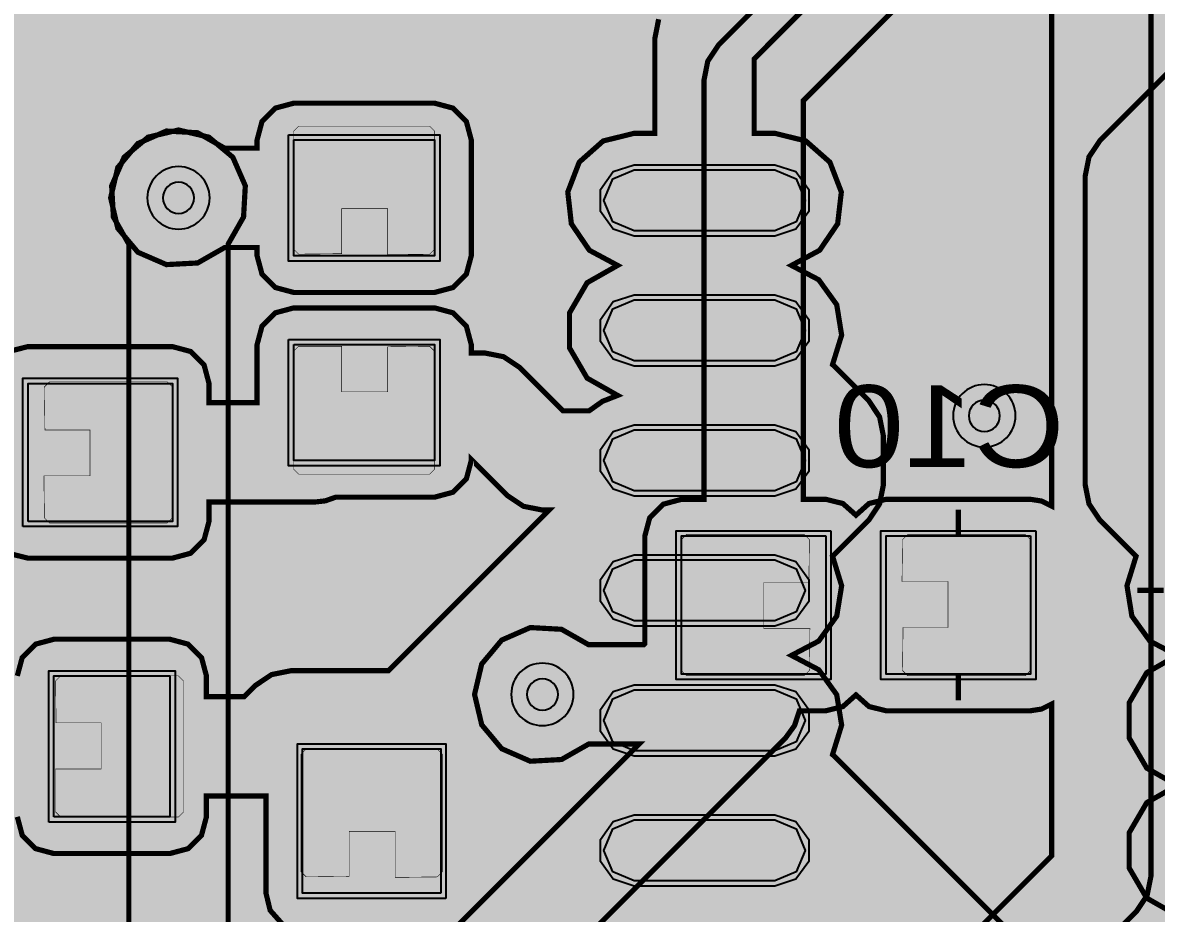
# Model space of a CAD drawing. Header units: millimetres. Extents: x 0 to 55.4, y 1.7 to 35.6.
# Drawn here: x 14.86 to 25.94, y 19.58 to 28.28 of the extents above; entities that cross this region are included whole.
import ezdxf
from ezdxf.enums import TextEntityAlignment as Align

# ---------------------------------------------------------------- set-up
doc = ezdxf.new("R2010")
doc.units = ezdxf.units.MM
doc.header["$MEASUREMENT"] = 0
for name, color, linetype, true_color in [('Bottom-Layer', 7, 'Continuous', 0x0000ff), ('Bottom-Paste-Mask-Layer', 7, 'Continuous', 0x800000), ('Bottom-Silkscreen-Layer', 7, 'Continuous', 0x66cc33), ('Bottom-Solder-Mask-Layer', 7, 'Continuous', 0xaa00ff), ('Document-Layer', 7, 'Continuous', 0xffffff), ('Hole-Layer', 7, 'Continuous', 0x222222), ('Multi-Layer', 7, 'Continuous', 0xc0c0c0), ('Top-Layer', 7, 'Continuous', 0xff0000), ('Top-Paste-Mask-Layer', 7, 'Continuous', 0x808080), ('Top-Silkscreen-Layer', 7, 'Continuous', 0xffcc00), ('Top-Solder-Mask-Layer', 7, 'Continuous', 0x800080)]:
    doc.layers.add(name, color=color, linetype=linetype, true_color=true_color)
doc.styles.get("Standard").update_dxf_attribs({"font": 'arial.ttf'})

msp = doc.modelspace()

# ---------------------------------------------------------------- hatches: boundary and pattern name
at = {"layer": 'Bottom-Layer'}
for points in [[(54.887, 35.075), (54.887, 2.136), (0.485, 2.136), (0.485, 35.075)], [(9.375, 9.723), (8.935, 9.793), (8.501, 9.693), (8.137, 9.436), (7.897, 9.061), (7.816, 8.623), (7.907, 8.187), (8.155, 7.817), (8.525, 7.569), (8.961, 7.478), (9.399, 7.559), (9.774, 7.799), (10.031, 8.163), (10.131, 8.597), (10.061, 9.037), (19.215, 18.191), (19.409, 17.952), (19.69, 17.827), (19.997, 17.842), (20.264, 17.994), (23.94, 17.994), (24.126, 18.031), (24.283, 18.136), (25.743, 19.596), (25.848, 19.753), (25.885, 19.939), (25.885, 29.348), (26.084, 29.41), (26.253, 29.53), (26.377, 29.697), (26.443, 29.894), (29.893, 26.444), (30.003, 26.362), (30.132, 26.313), (30.044, 25.978), (30.082, 25.634), (30.239, 25.326), (30.496, 25.093), (30.818, 24.967), (31.164, 24.964), (31.489, 25.084), (31.75, 25.312), (31.872, 25.185), (32.015, 25.082), (32.015, 15.556), (26.139, 9.68), (25.844, 9.599), (25.617, 9.395), (25.506, 9.112), (25.533, 8.808), (25.693, 8.548), (25.953, 8.388), (26.257, 8.361), (26.54, 8.472), (26.744, 8.699), (26.825, 8.994), (32.843, 15.012), (32.948, 15.169), (32.985, 15.355), (32.985, 25.082), (33.232, 25.29), (33.396, 25.569), (33.543, 25.422), (33.701, 25.317), (33.886, 25.28), (39.226, 25.28), (39.226, 25.06), (39.267, 24.893), (39.381, 24.765), (39.267, 24.637), (39.226, 24.47), (39.226, 23.06), (39.274, 22.881), (39.405, 22.75), (39.584, 22.702), (40.934, 22.702), (41.113, 22.75), (41.244, 22.881), (41.292, 23.06), (41.292, 24.47), (41.251, 24.637), (41.137, 24.765), (41.251, 24.893), (41.292, 25.06), (41.292, 26.47), (41.256, 26.628), (41.154, 26.753), (41.165, 27.044), (41.051, 27.313), (40.832, 27.506), (40.552, 27.586), (40.264, 27.539), (40.024, 27.372), (39.879, 27.119), (39.857, 26.828), (39.584, 26.828), (39.405, 26.78), (39.274, 26.649), (39.226, 26.47), (39.226, 26.25), (34.087, 26.25), (33.207, 27.13), (33.05, 27.235), (32.864, 27.272), (30.437, 27.272), (26.632, 31.077), (26.475, 31.182), (26.289, 31.219), (25.019, 31.219), (24.833, 31.182), (24.676, 31.077), (21.66, 28.061), (21.555, 27.904), (21.518, 27.718), (21.518, 23.623), (21.298, 23.623), (21.119, 23.575), (20.988, 23.444), (20.94, 23.265), (20.94, 22.213), (20.929, 22.202), (20.391, 22.202), (20.126, 22.353), (19.821, 22.37), (19.542, 22.248), (19.346, 22.014), (19.276, 21.717), (19.346, 21.42), (19.542, 21.186), (19.821, 21.064), (20.126, 21.081), (20.391, 21.232), (20.884, 21.232)], [(25.149, 30.178), (25.133, 30.103), (25.126, 30.027), (25.057, 29.958), (24.952, 29.801), (24.915, 29.615), (24.915, 23.557), (24.817, 23.606), (24.708, 23.623), (23.298, 23.623), (23.131, 23.582), (23.003, 23.468), (22.875, 23.582), (22.708, 23.623), (22.488, 23.623), (22.488, 27.517)], [(15.748, 17.872), (16.083, 17.753), (16.432, 17.825), (16.693, 18.066), (16.792, 18.408), (16.849, 18.533), (16.868, 18.669), (16.868, 26.116), (17.019, 26.381), (17.036, 26.686), (16.914, 26.965), (16.68, 27.161), (16.383, 27.231), (16.086, 27.161), (15.852, 26.965), (15.73, 26.686), (15.747, 26.381), (15.898, 26.116), (15.898, 19.037), (15.61, 18.828), (15.471, 18.5), (15.522, 18.148)], [(22.708, 23.265), (22.708, 21.915), (21.298, 21.915), (21.298, 23.265)], [(24.708, 23.265), (24.708, 21.915), (23.298, 21.915), (23.298, 23.265)], [(20.264, 18.964), (20.186, 19.026), (20.1, 19.076), (22.314, 21.29), (22.403, 21.413), (22.45, 21.557), (22.708, 21.557), (22.875, 21.598), (23.003, 21.712), (23.131, 21.598), (23.298, 21.557), (24.708, 21.557), (24.817, 21.574), (24.915, 21.623), (24.915, 20.14), (23.739, 18.964)]]:
    msp.add_hatch(color=256, dxfattribs=at).paths.add_polyline_path(points)
at = {"layer": 'Bottom-Paste-Mask-Layer'}
for points in [[(21.298, 23.23), (21.298, 21.95), (21.348, 21.9), (22.498, 21.9), (22.548, 21.95), (22.553, 22.36), (22.103, 22.36), (22.103, 22.81), (22.543, 22.81), (22.548, 23.23), (22.498, 23.28), (21.348, 23.28)], [(21.298, 23.23), (21.298, 21.95), (21.348, 21.9), (22.498, 21.9), (22.548, 21.95), (22.553, 22.36), (22.103, 22.36), (22.103, 22.81), (22.543, 22.81), (22.548, 23.23), (22.498, 23.28), (21.348, 23.28)], [(24.708, 21.95), (24.708, 23.23), (24.658, 23.28), (23.508, 23.28), (23.458, 23.23), (23.453, 22.82), (23.903, 22.82), (23.903, 22.37), (23.463, 22.37), (23.458, 21.95), (23.508, 21.9), (24.658, 21.9)], [(24.708, 21.95), (24.708, 23.23), (24.658, 23.28), (23.508, 23.28), (23.458, 23.23), (23.453, 22.82), (23.903, 22.82), (23.903, 22.37), (23.463, 22.37), (23.458, 21.95), (23.508, 21.9), (24.658, 21.9)]]:
    msp.add_hatch(color=256, dxfattribs=at).paths.add_polyline_path(points)
at = {"layer": 'Bottom-Solder-Mask-Layer'}
for points in [[(22.759, 23.316), (22.759, 21.864), (21.247, 21.864), (21.247, 23.316)], [(24.759, 23.316), (24.759, 21.864), (23.247, 21.864), (23.247, 23.316)]]:
    msp.add_hatch(color=256, dxfattribs=at).paths.add_polyline_path(points)
at = {"layer": 'Top-Layer'}
for points in [[(54.887, 35.075), (54.887, 2.136), (0.485, 2.136), (0.485, 35.075)], [(17.337, 15.902), (17.337, 14.338), (17.374, 14.152), (17.479, 13.995), (17.642, 13.832), (17.8, 13.726), (17.986, 13.69), (19.549, 13.69), (21.571, 11.668), (21.571, 10.742), (21.619, 10.562), (21.75, 10.431), (21.929, 10.383), (22.01, 10.383), (22.01, 9.555), (21.837, 9.503), (21.711, 9.373), (21.666, 9.198), (21.666, 9.121), (20.526, 9.121), (20.267, 9.48), (19.892, 9.716), (19.456, 9.794), (19.022, 9.702), (18.655, 9.455), (18.408, 9.088), (18.316, 8.654), (18.394, 8.218), (18.63, 7.843), (18.989, 7.584), (18.989, 6.005), (18.63, 5.746), (18.394, 5.371), (18.316, 4.935), (18.408, 4.501), (18.655, 4.134), (19.022, 3.887), (19.456, 3.795), (19.892, 3.873), (20.267, 4.109), (20.526, 4.468), (21.178, 4.468), (21.178, 4.278), (21.226, 4.099), (21.357, 3.968), (21.536, 3.92), (22.946, 3.92), (23.113, 3.961), (23.241, 4.075), (23.369, 3.961), (23.536, 3.92), (24.946, 3.92), (25.125, 3.968), (25.256, 4.099), (25.304, 4.278), (25.304, 5.628), (25.256, 5.807), (25.125, 5.938), (24.946, 5.986), (23.536, 5.986), (23.369, 5.945), (23.241, 5.831), (23.113, 5.945), (22.946, 5.986), (21.536, 5.986), (21.357, 5.938), (21.226, 5.807), (21.178, 5.628), (21.178, 5.438), (20.526, 5.438), (20.293, 5.772), (19.959, 6.005), (19.959, 7.584), (20.293, 7.817), (20.526, 8.151), (21.666, 8.151), (21.666, 7.821), (21.714, 7.641), (21.845, 7.51), (22.024, 7.462), (23.156, 7.462), (23.335, 7.51), (23.466, 7.641), (23.514, 7.821), (23.514, 9.198), (23.466, 9.377), (23.335, 9.508), (23.156, 9.556), (22.98, 9.556), (22.98, 10.383), (23.061, 10.383), (23.24, 10.431), (23.371, 10.562), (23.419, 10.742), (23.419, 12.119), (23.371, 12.298), (23.24, 12.429), (23.061, 12.477), (22.134, 12.477), (20.516, 14.096), (21.234, 14.096), (21.413, 14.143), (21.544, 14.275), (21.592, 14.454), (21.592, 14.657), (22.175, 14.657), (22.175, 14.396), (22.223, 14.217), (22.354, 14.086), (22.533, 14.038), (23.666, 14.038), (23.743, 14.047), (23.817, 14.071), (23.858, 14), (23.911, 13.938), (24.01, 13.839), (24.01, 12.477), (23.929, 12.477), (23.75, 12.429), (23.619, 12.298), (23.571, 12.119), (23.571, 10.742), (23.619, 10.562), (23.75, 10.431), (23.929, 10.383), (25.061, 10.383), (25.24, 10.431), (25.371, 10.562), (25.419, 10.742), (25.419, 12.119), (25.371, 12.298), (25.24, 12.429), (25.061, 12.477), (24.98, 12.477), (24.98, 14.038), (25.666, 14.038), (25.845, 14.086), (25.976, 14.217), (26.024, 14.396), (26.024, 14.6), (26.545, 14.6), (26.545, 14.396), (26.593, 14.217), (26.724, 14.086), (26.903, 14.038), (27.793, 14.038), (27.841, 13.904), (27.925, 13.79), (28.447, 13.268), (28.581, 13.173), (28.739, 13.129), (29.228, 12.64), (29.385, 12.535), (29.571, 12.498), (30.909, 12.498), (30.909, 12.278), (30.956, 12.099), (31.088, 11.968), (31.267, 11.92), (32.617, 11.92), (32.861, 12.016), (32.974, 12.254), (34.597, 10.631), (34.597, 10.132), (34.645, 9.953), (34.776, 9.821), (34.955, 9.773), (36.088, 9.773), (36.156, 9.78), (36.222, 9.8), (36.252, 9.758), (36.286, 9.72), (36.901, 9.105), (37.059, 8.999), (37.244, 8.962), (40.406, 8.962), (41.093, 8.275), (41.093, 7.524), (41.13, 7.366), (41.232, 7.241), (41.232, 6.13), (41.125, 6.003), (41.086, 5.841), (41.086, 4.841), (41.134, 4.662), (41.265, 4.531), (41.444, 4.483), (42.244, 4.483), (42.423, 4.531), (42.554, 4.662), (42.602, 4.841), (42.602, 5.841), (42.554, 6.02), (42.423, 6.151), (42.244, 6.199), (42.202, 6.199), (42.202, 7.241), (42.305, 7.366), (42.341, 7.524), (42.341, 8.561), (42.293, 8.74), (42.162, 8.872), (41.983, 8.92), (41.821, 8.92), (41.276, 9.464), (41.361, 9.583), (41.391, 9.727), (41.391, 9.76), (42.894, 9.76), (43.6, 9.054), (43.6, 7.382), (43.648, 7.203), (43.779, 7.072), (43.958, 7.024), (44.289, 7.024), (43.908, 6.703), (43.668, 6.266), (43.602, 5.773), (43.718, 5.288), (41.956, 3.526), (41.652, 3.526), (41.652, 3.541), (41.604, 3.72), (41.473, 3.851), (41.294, 3.899), (40.494, 3.899), (40.315, 3.851), (40.184, 3.72), (40.136, 3.541), (40.136, 2.541), (40.184, 2.362), (40.315, 2.231), (40.494, 2.183), (41.294, 2.183), (41.473, 2.231), (41.604, 2.362), (41.652, 2.541), (41.652, 2.556), (42.157, 2.556), (42.343, 2.593), (42.5, 2.698), (44.404, 4.602), (44.905, 4.485), (45.413, 4.562), (45.856, 4.823), (46.17, 5.23), (46.311, 5.724), (46.258, 6.236), (46.019, 6.691), (45.627, 7.024), (45.958, 7.024), (46.137, 7.072), (46.268, 7.203), (46.316, 7.382), (46.316, 9.382), (46.268, 9.561), (46.137, 9.692), (45.958, 9.74), (44.286, 9.74), (43.438, 10.588), (43.28, 10.694), (43.095, 10.731), (41.391, 10.731), (41.391, 10.764), (41.343, 10.943), (41.212, 11.074), (41.033, 11.122), (40.501, 11.122), (40.322, 11.074), (40.191, 10.943), (40.143, 10.764), (40.143, 9.933), (38.385, 9.933), (38.43, 10.028), (38.446, 10.132), (38.446, 11.509), (38.398, 11.688), (38.267, 11.819), (38.088, 11.867), (38.006, 11.867), (38.006, 12.883), (37.981, 13.039), (37.907, 13.177), (38.396, 13.177), (38.575, 13.225), (38.707, 13.356), (38.754, 13.536), (38.754, 13.739), (40.07, 13.739), (40.36, 13.449), (40.348, 13.018), (40.526, 12.625), (40.859, 12.351), (41.278, 12.25), (41.7, 12.343), (42.037, 12.612), (42.338, 12.362), (42.715, 12.253), (43.103, 12.303), (43.438, 12.505), (43.665, 12.825), (43.745, 13.208), (43.665, 13.591), (43.438, 13.911), (43.103, 14.113), (42.715, 14.163), (42.338, 14.055), (42.037, 13.804), (41.759, 14.042), (41.411, 14.158), (41.046, 14.135), (40.614, 14.567), (40.457, 14.672), (40.271, 14.709), (38.754, 14.709), (38.754, 14.913), (38.707, 15.092), (38.575, 15.223), (38.396, 15.271), (37.328, 15.271), (34.85, 17.749), (35.981, 17.749), (36.16, 17.797), (36.291, 17.928), (36.339, 18.107), (36.339, 19.517), (36.298, 19.684), (36.184, 19.812), (36.298, 19.94), (36.339, 20.107), (36.339, 21.517), (36.291, 21.696), (36.16, 21.827), (35.981, 21.875), (34.631, 21.875), (34.464, 21.834), (34.336, 21.719), (33.603, 21.719), (33.603, 21.923), (33.555, 22.102), (33.424, 22.233), (33.245, 22.281), (32.318, 22.281), (30.253, 24.346), (30.096, 24.451), (29.91, 24.488), (28.118, 24.488), (27.988, 24.58), (27.84, 24.638), (28.138, 24.807), (28.31, 25.102), (28.31, 25.444), (28.138, 25.739), (27.84, 25.908), (27.988, 25.966), (28.118, 26.058), (30.054, 26.058), (30.079, 25.643), (30.279, 25.277), (30.614, 25.031), (31.023, 24.95), (31.427, 25.05), (31.75, 25.312), (32.031, 25.072), (32.382, 24.957), (32.75, 24.983), (33.082, 25.146), (33.326, 25.423), (34.089, 25.423), (35.598, 23.914), (35.755, 23.809), (35.941, 23.772), (36.213, 23.772), (36.385, 23.595), (36.61, 23.495), (36.331, 23.352), (36.15, 23.096), (36.11, 22.785), (36.22, 22.492), (36.454, 22.283), (36.758, 22.208), (38.215, 22.208), (38.519, 22.283), (38.753, 22.492), (38.863, 22.785), (38.823, 23.096), (38.643, 23.352), (38.364, 23.495), (38.667, 23.66), (38.844, 23.957), (38.844, 24.303), (38.667, 24.6), (38.364, 24.765), (38.486, 24.807), (38.598, 24.872), (40.954, 22.517), (41.111, 22.412), (41.297, 22.375), (41.867, 22.375), (42.07, 22.251), (42.303, 22.208), (43.76, 22.208), (44.064, 22.283), (44.298, 22.492), (44.408, 22.785), (44.368, 23.096), (44.188, 23.352), (43.909, 23.495), (44.062, 23.552), (44.196, 23.645), (45.308, 23.645), (45.308, 23.421), (45.314, 23.358), (45.33, 23.298), (45.045, 23.012), (44.939, 22.855), (44.902, 22.669), (44.902, 21.305), (44.939, 21.12), (45.045, 20.962), (45.678, 20.329), (45.281, 20.496), (44.852, 20.531), (44.433, 20.43), (44.067, 20.202), (43.791, 19.872), (43.632, 19.471), (43.607, 19.041), (43.717, 18.625), (43.953, 18.264), (44.289, 17.995), (43.958, 17.995), (43.779, 17.947), (43.648, 17.816), (43.6, 17.637), (43.6, 15.637), (43.648, 15.458), (43.779, 15.327), (43.958, 15.279), (45.958, 15.279), (46.137, 15.327), (46.268, 15.458), (46.316, 15.637), (46.316, 16.278), (46.325, 16.286), (46.333, 16.294), (46.698, 16.659), (46.803, 16.816), (46.84, 17.002), (46.84, 20.338), (46.803, 20.523), (46.698, 20.681), (46.316, 21.063), (47.044, 21.063), (47.223, 21.111), (47.354, 21.242), (47.402, 21.421), (47.402, 21.502), (48.715, 21.502), (48.823, 21.14), (49.062, 20.849), (49.395, 20.672), (49.771, 20.637), (50.131, 20.751), (50.419, 20.994), (50.72, 20.744), (51.097, 20.635), (51.485, 20.685), (51.82, 20.887), (52.047, 21.207), (52.127, 21.59), (52.047, 21.973), (51.82, 22.293), (51.485, 22.495), (51.097, 22.545), (50.72, 22.437), (50.419, 22.186), (50.099, 22.446), (49.699, 22.548), (49.294, 22.472), (49.283, 22.472), (49.272, 22.472), (47.402, 22.472), (47.402, 22.553), (47.354, 22.732), (47.223, 22.863), (47.044, 22.911), (46.316, 22.911), (46.467, 23.063), (47.044, 23.063), (47.223, 23.111), (47.354, 23.242), (47.402, 23.421), (47.402, 24.553), (47.354, 24.732), (47.223, 24.863), (47.044, 24.911), (45.667, 24.911), (45.436, 24.828), (45.314, 24.615), (45.102, 24.615), (45.282, 24.82), (45.364, 25.081), (45.334, 25.352), (45.198, 25.589), (44.978, 25.75), (44.711, 25.809), (44.586, 25.866), (44.45, 25.885), (44.196, 25.885), (44.062, 25.978), (43.909, 26.035), (44.188, 26.178), (44.368, 26.434), (44.408, 26.745), (44.298, 27.038), (44.064, 27.247), (43.76, 27.322), (42.303, 27.322), (42.07, 27.279), (41.867, 27.155), (41.135, 27.155), (40.998, 27.377), (40.786, 27.528), (41.571, 27.528), (41.75, 27.576), (41.882, 27.707), (41.929, 27.887), (41.929, 29.264), (41.882, 29.443), (41.75, 29.574), (41.571, 29.622), (41.379, 29.622), (41.379, 31.502), (41.72, 31.756), (41.943, 32.118), (42.014, 32.537), (41.924, 32.952), (41.686, 33.304), (41.334, 33.542), (40.919, 33.632), (40.5, 33.561), (40.138, 33.338), (39.884, 32.997), (39.364, 32.997), (39.113, 33.336), (38.754, 33.558), (38.339, 33.632), (37.925, 33.547), (37.573, 33.315), (37.331, 32.969), (37.235, 32.558), (37.297, 32.141), (37.144, 31.988), (37.038, 31.83), (37.002, 31.645), (37.002, 28.41), (35.842, 27.25), (35.737, 27.093), (35.7, 26.907), (35.7, 26.433), (35.737, 26.247), (35.842, 26.09), (36.178, 25.754), (36.188, 25.744), (36.198, 25.735), (36.108, 25.445), (36.158, 25.145), (36.338, 24.901), (36.61, 24.765), (36.571, 24.755), (36.533, 24.742), (36.142, 24.742), (34.633, 26.251), (34.476, 26.356), (34.29, 26.393), (33.326, 26.393), (33.082, 26.67), (32.75, 26.833), (32.382, 26.859), (32.031, 26.744), (31.75, 26.504), (31.628, 26.631), (31.485, 26.734), (31.485, 29.485), (31.448, 29.671), (31.343, 29.828), (31.146, 30.025), (31.146, 30.647), (31.098, 30.826), (30.967, 30.957), (30.788, 31.005), (29.378, 31.005), (29.211, 30.964), (29.083, 30.85), (28.955, 30.964), (28.788, 31.005), (27.378, 31.005), (27.199, 30.957), (27.068, 30.826), (27.02, 30.647), (27.02, 29.297), (27.077, 29.103), (27.231, 28.971), (25.385, 27.125), (25.28, 26.968), (25.243, 26.782), (25.243, 23.764), (25.28, 23.579), (25.385, 23.421), (25.723, 23.084), (25.731, 23.075), (25.74, 23.067), (25.651, 22.779), (25.699, 22.482), (25.875, 22.238), (26.141, 22.098), (25.844, 21.929), (25.672, 21.634), (25.672, 21.292), (25.844, 20.997), (26.141, 20.828), (25.844, 20.659), (25.672, 20.364), (25.672, 20.022), (25.844, 19.727), (26.141, 19.558), (25.866, 19.41), (25.69, 19.151), (25.654, 18.841), (25.766, 18.549), (26.001, 18.342), (26.305, 18.267), (26.96, 18.267), (28.139, 17.089), (28.139, 16.116), (28.088, 16.128), (28.036, 16.131), (26.903, 16.131), (26.724, 16.083), (26.593, 15.952), (26.545, 15.773), (26.545, 15.57), (26.024, 15.57), (26.024, 15.773), (25.976, 15.952), (25.845, 16.083), (25.666, 16.131), (24.74, 16.131), (24.74, 18.963), (24.703, 19.149), (24.597, 19.307), (22.791, 21.113), (22.783, 21.121), (22.774, 21.129), (22.863, 21.417), (22.815, 21.714), (22.639, 21.958), (22.373, 22.098), (22.639, 22.238), (22.815, 22.482), (22.863, 22.779), (22.774, 23.067), (22.783, 23.075), (22.791, 23.084), (23.129, 23.421), (23.234, 23.579), (23.271, 23.764), (23.271, 24.242), (23.234, 24.427), (23.129, 24.585), (22.791, 24.923), (22.783, 24.931), (22.774, 24.939), (22.863, 25.227), (22.815, 25.524), (22.639, 25.768), (22.373, 25.908), (22.648, 26.056), (22.824, 26.315), (22.86, 26.625), (22.748, 26.917), (22.513, 27.124), (22.209, 27.199), (22.008, 27.199), (22.008, 27.926), (22.778, 28.696), (22.869, 28.822), (22.915, 28.971), (23.14, 28.971), (23.306, 29.012), (23.435, 29.126), (23.563, 29.012), (23.73, 28.971), (25.14, 28.971), (25.319, 29.019), (25.45, 29.15), (25.498, 29.329), (25.498, 29.408), (25.823, 29.342), (26.14, 29.441), (26.369, 29.682), (26.452, 30.004), (26.369, 30.325), (26.14, 30.566), (25.823, 30.666), (25.498, 30.6), (25.498, 30.679), (25.45, 30.858), (25.319, 30.989), (25.14, 31.037), (23.73, 31.037), (23.563, 30.996), (23.435, 30.882), (23.306, 30.996), (23.14, 31.037), (21.73, 31.037), (21.55, 30.989), (21.419, 30.858), (21.371, 30.679), (21.371, 29.329), (21.461, 29.092), (21.684, 28.974), (21.18, 28.47), (21.075, 28.313), (21.038, 28.127), (21.038, 27.199), (20.837, 27.199), (20.533, 27.124), (20.299, 26.917), (20.187, 26.625), (20.222, 26.315), (20.398, 26.056), (20.674, 25.908), (20.376, 25.739), (20.204, 25.444), (20.204, 25.102), (20.376, 24.807), (20.674, 24.638), (20.526, 24.58), (20.396, 24.488), (20.14, 24.488), (19.717, 24.911), (19.56, 25.016), (19.374, 25.053), (19.244, 25.053), (19.244, 25.134), (19.196, 25.314), (19.065, 25.445), (18.886, 25.493), (17.509, 25.493), (17.33, 25.445), (17.199, 25.314), (17.151, 25.134), (17.151, 24.567), (16.681, 24.567), (16.681, 24.756), (16.633, 24.936), (16.502, 25.067), (16.323, 25.115), (14.913, 25.115), (14.746, 25.073), (14.618, 24.96), (14.489, 25.073), (14.323, 25.115), (12.913, 25.115), (12.683, 25.031), (12.56, 24.821), (11.669, 24.821), (11.669, 25.01), (11.621, 25.19), (11.49, 25.321), (11.311, 25.369), (9.901, 25.369), (9.734, 25.327), (9.606, 25.214), (9.477, 25.327), (9.311, 25.369), (7.901, 25.369), (7.722, 25.321), (7.591, 25.19), (7.543, 25.01), (7.543, 24.809), (4.082, 24.809), (3.848, 25.174), (3.505, 25.438), (3.092, 25.57), (2.659, 25.554), (2.257, 25.392), (1.934, 25.103), (1.728, 24.722), (1.663, 24.293), (1.748, 23.868), (1.972, 23.497), (2.309, 23.225), (2.718, 23.082), (2.021, 23.082), (1.842, 23.034), (1.711, 22.903), (1.663, 22.724), (1.663, 20.924), (1.711, 20.745), (1.842, 20.614), (2.021, 20.566), (3.821, 20.566), (4, 20.614), (4.131, 20.745), (4.179, 20.924), (4.179, 22.724), (4.131, 22.903), (4, 23.034), (3.821, 23.082), (3.124, 23.082), (3.524, 23.219), (3.856, 23.481), (4.082, 23.839), (7.543, 23.839), (7.543, 23.66), (7.591, 23.481), (7.722, 23.35), (7.901, 23.302), (9.311, 23.302), (9.477, 23.343), (9.606, 23.457), (9.734, 23.343), (9.901, 23.302), (11.311, 23.302), (11.49, 23.35), (11.621, 23.481), (11.669, 23.66), (11.669, 23.85), (12.555, 23.85), (12.555, 23.406), (12.603, 23.227), (12.734, 23.096), (12.913, 23.048), (13.133, 23.048), (13.133, 22.254), (12.901, 22.139), (12.808, 21.898), (12.808, 20.521), (12.856, 20.341), (12.987, 20.21), (13.166, 20.162), (14.298, 20.162), (14.477, 20.21), (14.608, 20.341), (14.656, 20.521), (14.656, 21.898), (14.608, 22.077), (14.477, 22.208), (14.298, 22.256), (14.103, 22.256), (14.103, 23.048), (14.323, 23.048), (14.489, 23.089), (14.618, 23.203), (14.746, 23.089), (14.913, 23.048), (16.323, 23.048), (16.502, 23.096), (16.633, 23.227), (16.681, 23.406), (16.681, 23.596), (17.711, 23.596), (17.818, 23.608), (17.92, 23.644), (18.886, 23.644), (19.065, 23.692), (19.196, 23.823), (19.244, 24.002), (19.244, 24.012), (19.596, 23.66), (19.753, 23.555), (19.939, 23.518), (20.003, 23.518), (18.434, 21.948), (17.48, 21.948), (17.294, 21.911), (17.137, 21.806), (17.025, 21.694), (16.656, 21.694), (16.656, 21.898), (16.608, 22.077), (16.477, 22.208), (16.298, 22.256), (15.166, 22.256), (14.987, 22.208), (14.856, 22.077), (14.808, 21.898), (14.808, 20.521), (14.856, 20.341), (14.987, 20.21), (15.166, 20.162), (16.298, 20.162), (16.477, 20.21), (16.608, 20.341), (16.656, 20.521), (16.656, 20.724), (17.226, 20.724), (17.232, 20.724), (17.238, 20.724), (17.238, 19.774), (17.279, 19.607), (17.393, 19.479), (17.279, 19.35), (17.238, 19.184), (17.238, 17.774), (17.286, 17.595), (17.417, 17.464), (17.596, 17.416), (18.182, 17.416), (18.182, 16.428), (18.174, 16.437), (18.165, 16.446), (16.63, 17.981), (16.771, 18.249), (16.778, 18.552), (16.65, 18.826), (16.413, 19.014), (16.117, 19.078), (15.824, 19.004), (15.594, 18.807), (15.476, 18.528), (15.494, 18.226), (15.644, 17.963), (15.644, 17.796), (15.681, 17.61), (15.786, 17.453)], [(17.151, 26.002), (17.199, 25.823), (17.33, 25.692), (17.509, 25.644), (18.886, 25.644), (19.065, 25.692), (19.196, 25.823), (19.244, 26.002), (19.244, 27.134), (19.196, 27.314), (19.065, 27.445), (18.886, 27.493), (17.509, 27.493), (17.33, 27.445), (17.199, 27.314), (17.151, 27.134), (17.151, 27.053), (16.835, 27.053), (16.57, 27.204), (16.265, 27.221), (15.986, 27.099), (15.79, 26.865), (15.72, 26.568), (15.79, 26.271), (15.986, 26.037), (16.265, 25.916), (16.57, 25.932), (16.835, 26.083), (17.151, 26.083)], [(17.509, 27.134), (18.886, 27.134), (18.886, 26.002), (17.509, 26.002)], [(20.837, 26.246), (20.627, 26.333), (20.539, 26.543), (20.627, 26.753), (20.837, 26.841), (22.209, 26.841), (22.42, 26.753), (22.507, 26.543), (22.42, 26.333), (22.209, 26.246)], [(20.837, 24.976), (20.627, 25.063), (20.539, 25.273), (20.627, 25.483), (20.837, 25.571), (22.209, 25.571), (22.42, 25.483), (22.507, 25.273), (22.42, 25.063), (22.209, 24.976)], [(17.509, 25.134), (18.886, 25.134), (18.886, 24.002), (17.509, 24.002)], [(14.913, 23.406), (14.913, 24.756), (16.323, 24.756), (16.323, 23.406)], [(20.837, 23.706), (20.627, 23.793), (20.539, 24.003), (20.627, 24.213), (20.837, 24.301), (22.209, 24.301), (22.42, 24.213), (22.507, 24.003), (22.42, 23.793), (22.209, 23.706)], [(20.837, 22.436), (20.627, 22.523), (20.539, 22.733), (20.627, 22.943), (20.837, 23.031), (22.209, 23.031), (22.42, 22.943), (22.507, 22.733), (22.42, 22.523), (22.209, 22.436)], [(15.166, 20.521), (15.166, 21.898), (16.298, 21.898), (16.298, 20.521)], [(20.837, 21.166), (20.627, 21.253), (20.539, 21.463), (20.627, 21.673), (20.837, 21.761), (22.209, 21.761), (22.42, 21.673), (22.507, 21.463), (22.42, 21.253), (22.209, 21.166)], [(18.946, 19.774), (17.596, 19.774), (17.596, 21.184), (18.946, 21.184)], [(20.837, 19.896), (20.627, 19.983), (20.539, 20.193), (20.627, 20.403), (20.837, 20.491), (22.209, 20.491), (22.42, 20.403), (22.507, 20.193), (22.42, 19.983), (22.209, 19.896)]]:
    msp.add_hatch(color=256, dxfattribs=at).paths.add_polyline_path(points)
at = {"layer": 'Top-Paste-Mask-Layer'}
for points in [[(17.557, 27.268), (18.837, 27.268), (18.887, 27.218), (18.887, 26.068), (18.837, 26.018), (18.427, 26.013), (18.427, 26.463), (17.977, 26.463), (17.977, 26.023), (17.557, 26.018), (17.507, 26.068), (17.507, 27.218)], [(17.557, 27.268), (18.837, 27.268), (18.887, 27.218), (18.887, 26.068), (18.837, 26.018), (18.427, 26.013), (18.427, 26.463), (17.977, 26.463), (17.977, 26.023), (17.557, 26.018), (17.507, 26.068), (17.507, 27.218)], [(20.837, 26.246), (20.627, 26.333), (20.539, 26.543), (20.627, 26.753), (20.837, 26.841), (22.209, 26.841), (22.42, 26.753), (22.507, 26.543), (22.42, 26.333), (22.209, 26.246)], [(20.837, 24.976), (20.627, 25.063), (20.539, 25.273), (20.627, 25.483), (20.837, 25.571), (22.209, 25.571), (22.42, 25.483), (22.507, 25.273), (22.42, 25.063), (22.209, 24.976)], [(17.557, 25.118), (17.977, 25.118), (17.977, 24.673), (18.427, 24.673), (18.427, 25.113), (18.837, 25.118), (18.887, 25.068), (18.887, 23.918), (18.837, 23.868), (17.557, 23.868), (17.507, 23.918), (17.507, 25.068)], [(17.557, 25.118), (17.977, 25.118), (17.977, 24.673), (18.427, 24.673), (18.427, 25.113), (18.837, 25.118), (18.887, 25.068), (18.887, 23.918), (18.837, 23.868), (17.557, 23.868), (17.507, 23.918), (17.507, 25.068)], [(16.323, 24.721), (16.323, 23.441), (16.273, 23.391), (15.123, 23.391), (15.073, 23.441), (15.068, 23.852), (15.518, 23.852), (15.518, 24.301), (15.078, 24.301), (15.073, 24.721), (15.123, 24.771), (16.273, 24.771)], [(16.323, 24.721), (16.323, 23.441), (16.273, 23.391), (15.123, 23.391), (15.073, 23.441), (15.068, 23.852), (15.518, 23.852), (15.518, 24.301), (15.078, 24.301), (15.073, 24.721), (15.123, 24.771), (16.273, 24.771)], [(20.837, 23.706), (20.627, 23.793), (20.539, 24.003), (20.627, 24.213), (20.837, 24.301), (22.209, 24.301), (22.42, 24.213), (22.507, 24.003), (22.42, 23.793), (22.209, 23.706)], [(20.837, 22.436), (20.627, 22.523), (20.539, 22.733), (20.627, 22.943), (20.837, 23.031), (22.209, 23.031), (22.42, 22.943), (22.507, 22.733), (22.42, 22.523), (22.209, 22.436)], [(15.182, 20.569), (15.182, 20.989), (15.627, 20.989), (15.627, 21.439), (15.187, 21.439), (15.182, 21.849), (15.232, 21.899), (16.382, 21.899), (16.432, 21.849), (16.432, 20.569), (16.382, 20.519), (15.232, 20.519)], [(15.182, 20.569), (15.182, 20.989), (15.627, 20.989), (15.627, 21.439), (15.187, 21.439), (15.182, 21.849), (15.232, 21.899), (16.382, 21.899), (16.432, 21.849), (16.432, 20.569), (16.382, 20.519), (15.232, 20.519)], [(20.837, 21.166), (20.627, 21.253), (20.539, 21.463), (20.627, 21.673), (20.837, 21.761), (22.209, 21.761), (22.42, 21.673), (22.507, 21.463), (22.42, 21.253), (22.209, 21.166)], [(17.631, 21.184), (18.911, 21.184), (18.961, 21.134), (18.961, 19.984), (18.911, 19.934), (18.501, 19.929), (18.501, 20.379), (18.051, 20.379), (18.051, 19.939), (17.631, 19.934), (17.581, 19.984), (17.581, 21.134)], [(17.631, 21.184), (18.911, 21.184), (18.961, 21.134), (18.961, 19.984), (18.911, 19.934), (18.501, 19.929), (18.501, 20.379), (18.051, 20.379), (18.051, 19.939), (17.631, 19.934), (17.581, 19.984), (17.581, 21.134)], [(20.837, 19.896), (20.627, 19.983), (20.539, 20.193), (20.627, 20.403), (20.837, 20.491), (22.209, 20.491), (22.42, 20.403), (22.507, 20.193), (22.42, 19.983), (22.209, 19.896)]]:
    msp.add_hatch(color=256, dxfattribs=at).paths.add_polyline_path(points)
at = {"layer": 'Top-Solder-Mask-Layer'}
for points in [[(17.458, 27.185), (18.937, 27.185), (18.937, 25.951), (17.458, 25.951)], [(20.837, 26.195), (20.632, 26.261), (20.506, 26.435), (20.506, 26.651), (20.632, 26.825), (20.837, 26.891), (22.209, 26.891), (22.414, 26.825), (22.541, 26.651), (22.541, 26.435), (22.414, 26.261), (22.209, 26.195)], [(20.837, 24.925), (20.632, 24.991), (20.506, 25.165), (20.506, 25.381), (20.632, 25.555), (20.837, 25.621), (22.209, 25.621), (22.414, 25.555), (22.541, 25.381), (22.541, 25.165), (22.414, 24.991), (22.209, 24.925)], [(17.458, 25.185), (18.937, 25.185), (18.937, 23.951), (17.458, 23.951)], [(14.862, 23.356), (14.862, 24.807), (16.374, 24.807), (16.374, 23.356)], [(20.837, 23.655), (20.632, 23.721), (20.506, 23.895), (20.506, 24.111), (20.632, 24.285), (20.837, 24.351), (22.209, 24.351), (22.414, 24.285), (22.541, 24.111), (22.541, 23.895), (22.414, 23.721), (22.209, 23.655)], [(20.837, 22.385), (20.632, 22.451), (20.506, 22.625), (20.506, 22.841), (20.632, 23.015), (20.837, 23.081), (22.209, 23.081), (22.414, 23.015), (22.541, 22.841), (22.541, 22.625), (22.414, 22.451), (22.209, 22.385)], [(15.115, 20.47), (15.115, 21.948), (16.349, 21.948), (16.349, 20.47)], [(20.837, 21.115), (20.632, 21.181), (20.506, 21.355), (20.506, 21.571), (20.632, 21.745), (20.837, 21.811), (22.209, 21.811), (22.414, 21.745), (22.541, 21.571), (22.541, 21.355), (22.414, 21.181), (22.209, 21.115)], [(18.996, 19.723), (17.545, 19.723), (17.545, 21.235), (18.996, 21.235)], [(20.837, 19.845), (20.632, 19.911), (20.506, 20.085), (20.506, 20.301), (20.632, 20.475), (20.837, 20.541), (22.209, 20.541), (22.414, 20.475), (22.541, 20.301), (22.541, 20.085), (22.414, 19.911), (22.209, 19.845)]]:
    msp.add_hatch(color=256, dxfattribs=at).paths.add_polyline_path(points)

# ---------------------------------------------------------------- linework, layer by layer
at = {"layer": 'Bottom-Layer'}
for points, const_width in [([(24.676, 31.077), (21.66, 28.061), (21.555, 27.904), (21.518, 27.718), (21.518, 23.623), (21.298, 23.623), (21.119, 23.575), (20.988, 23.444), (20.94, 23.265), (20.94, 22.213), (20.929, 22.202), (20.391, 22.202), (20.126, 22.353), (19.821, 22.37), (19.542, 22.248), (19.346, 22.014), (19.276, 21.717), (19.346, 21.42), (19.542, 21.186), (19.821, 21.064), (20.126, 21.081), (20.391, 21.232), (20.884, 21.232), (9.375, 9.723)], 0.0508), ([(25.019, 30.734), (22.003, 27.718)], 0.254), ([(25.4, 29.615), (25.4, 19.939)], 0.254), ([(10.061, 9.037), (19.215, 18.191), (19.409, 17.952), (19.69, 17.827), (19.997, 17.842), (20.264, 17.994), (23.94, 17.994), (24.126, 18.031), (24.283, 18.136), (25.743, 19.596), (25.848, 19.753), (25.885, 19.939), (25.885, 29.348)], 0.0508), ([(22.003, 27.718), (22.003, 22.59)], 0.254), ([(16.383, 26.568), (16.383, 18.669)], 0.254), ([(24.003, 23.263), (24.003, 23.522)], 0.0508), ([(21.749, 22.336), (21.13, 21.717)], 0.254), ([(21.971, 22.114), (21.749, 22.336)], 0.254), ([(21.971, 21.633), (21.971, 22.114)], 0.254), ([(24.003, 21.918), (24.003, 21.658)], 0.0508), ([(21.13, 21.717), (19.939, 21.717)], 0.254), ([(8.974, 8.636), (21.971, 21.633)], 0.254), ([(25.4, 19.939), (23.94, 18.479)], 0.254)]:
    msp.add_lwpolyline(points, dxfattribs=dict(at, const_width=const_width))
at = {"layer": 'Bottom-Layer', "const_width": 0.0508}
for points in [[(25.149, 30.178), (25.133, 30.103), (25.126, 30.027), (25.057, 29.958), (24.952, 29.801), (24.915, 29.615), (24.915, 23.557), (24.817, 23.606), (24.708, 23.623), (23.298, 23.623), (23.131, 23.582), (23.003, 23.468), (22.875, 23.582), (22.708, 23.623), (22.488, 23.623), (22.488, 27.517)], [(15.748, 17.872), (16.083, 17.753), (16.432, 17.825), (16.693, 18.066), (16.792, 18.408), (16.849, 18.533), (16.868, 18.669), (16.868, 26.116), (17.019, 26.381), (17.036, 26.686), (16.914, 26.965), (16.68, 27.161), (16.383, 27.231), (16.086, 27.161), (15.852, 26.965), (15.73, 26.686), (15.747, 26.381), (15.898, 26.116), (15.898, 19.037), (15.61, 18.828), (15.471, 18.5), (15.522, 18.148)], [(20.264, 18.964), (20.186, 19.026), (20.1, 19.076), (22.314, 21.29), (22.403, 21.413), (22.45, 21.557), (22.708, 21.557), (22.875, 21.598), (23.003, 21.712), (23.131, 21.598), (23.298, 21.557), (24.708, 21.557), (24.817, 21.574), (24.915, 21.623), (24.915, 20.14), (23.739, 18.964)]]:
    msp.add_lwpolyline(points, close=True, dxfattribs=at)
at = {"layer": 'Bottom-Layer'}
for points in [[(22.708, 23.265), (22.708, 21.915), (21.298, 21.915), (21.298, 23.265)], [(24.708, 23.265), (24.708, 21.915), (23.298, 21.915), (23.298, 23.265)]]:
    msp.add_lwpolyline(points, close=True, dxfattribs=at)
at = {"layer": 'Bottom-Paste-Mask-Layer', "const_width": 0.00508}
for points in [[(21.298, 23.23), (21.298, 21.95), (21.348, 21.9), (22.498, 21.9), (22.548, 21.95), (22.553, 22.36), (22.103, 22.36), (22.103, 22.81), (22.543, 22.81), (22.548, 23.23), (22.498, 23.28), (21.348, 23.28)], [(21.298, 23.23), (21.298, 21.95), (21.348, 21.9), (22.498, 21.9), (22.548, 21.95), (22.553, 22.36), (22.103, 22.36), (22.103, 22.81), (22.543, 22.81), (22.548, 23.23), (22.498, 23.28), (21.348, 23.28)], [(24.708, 21.95), (24.708, 23.23), (24.658, 23.28), (23.508, 23.28), (23.458, 23.23), (23.453, 22.82), (23.903, 22.82), (23.903, 22.37), (23.463, 22.37), (23.458, 21.95), (23.508, 21.9), (24.658, 21.9)], [(24.708, 21.95), (24.708, 23.23), (24.658, 23.28), (23.508, 23.28), (23.458, 23.23), (23.453, 22.82), (23.903, 22.82), (23.903, 22.37), (23.463, 22.37), (23.458, 21.95), (23.508, 21.9), (24.658, 21.9)]]:
    msp.add_lwpolyline(points, close=True, dxfattribs=at)
at = {"layer": 'Bottom-Silkscreen-Layer', "const_width": 0.152}
for points in [[(21.039, 23.341, -0.414), (21.192, 23.494)], [(21.039, 23.341, -0.414), (21.192, 23.494)], [(24.967, 23.341, 0.414), (24.814, 23.494)], [(24.967, 23.341, 0.414), (24.814, 23.494)], [(21.192, 21.686, -0.414), (21.039, 21.839)], [(21.192, 21.686, -0.414), (21.039, 21.839)], [(24.814, 21.686, 0.414), (24.967, 21.839)], [(24.814, 21.686, 0.414), (24.967, 21.839)]]:
    msp.add_lwpolyline(points, format="xyb", dxfattribs=at)
for points in [[(21.192, 23.494), (22.602, 23.494)], [(21.192, 23.494), (22.602, 23.494)], [(24.814, 23.494), (23.404, 23.494)], [(24.814, 23.494), (23.404, 23.494)], [(21.039, 21.839), (21.039, 23.341)], [(21.039, 21.839), (21.039, 23.341)], [(24.967, 21.839), (24.967, 23.341)], [(24.967, 21.839), (24.967, 23.341)], [(22.602, 21.686), (21.192, 21.686)], [(22.602, 21.686), (21.192, 21.686)], [(23.404, 21.686), (24.814, 21.686)], [(23.404, 21.686), (24.814, 21.686)]]:
    msp.add_lwpolyline(points, dxfattribs=at)
at = {"layer": 'Bottom-Solder-Mask-Layer'}
for points in [[(22.759, 23.316), (22.759, 21.864), (21.247, 21.864), (21.247, 23.316)], [(24.759, 23.316), (24.759, 21.864), (23.247, 21.864), (23.247, 23.316)]]:
    msp.add_lwpolyline(points, close=True, dxfattribs=at)
at = {"layer": 'Document-Layer', "const_width": 0.3}
msp.add_lwpolyline([(20.707, 26.543, 1), (21.007, 26.543), (21.007, 26.543, 1), (20.707, 26.543)], format="xyb", dxfattribs=at)
msp.add_lwpolyline([(20.707, 26.543, 1), (21.007, 26.543), (21.007, 26.543, 1), (20.707, 26.543)], format="xyb", dxfattribs=at)
at = {"layer": 'Hole-Layer'}
for points in [[(16.231, 26.568, 1), (16.536, 26.568, 1)], [(24.105, 24.439, 1), (24.41, 24.439, 1)], [(19.787, 21.717, 1), (20.092, 21.717, 1)]]:
    msp.add_lwpolyline(points, format="xyb", close=True, dxfattribs=at)
at = {"layer": 'Multi-Layer'}
for points in [[(16.078, 26.568, 1), (16.688, 26.568), (16.688, 26.568, 1), (16.078, 26.568)], [(23.952, 24.439, 1), (24.562, 24.439), (24.562, 24.439, 1), (23.952, 24.439)], [(19.634, 21.717, 1), (20.244, 21.717), (20.244, 21.717, 1), (19.634, 21.717)]]:
    msp.add_lwpolyline(points, format="xyb", dxfattribs=at)
at = {"layer": 'Top-Layer'}
for points, const_width in [([(28.083, 29.137), (25.728, 26.782)], 0.254), ([(22.435, 29.039), (21.523, 28.127)], 0.254), ([(27.231, 28.971), (25.385, 27.125), (25.28, 26.968), (25.243, 26.782), (25.243, 23.764), (25.28, 23.579), (25.385, 23.421), (25.723, 23.084), (25.731, 23.075), (25.74, 23.067), (25.651, 22.779), (25.699, 22.482), (25.875, 22.238), (26.141, 22.098), (25.844, 21.929), (25.672, 21.634), (25.672, 21.292), (25.844, 20.997), (26.141, 20.828), (25.844, 20.659), (25.672, 20.364), (25.672, 20.022), (25.844, 19.727), (26.141, 19.558)], 0.0508), ([(24.597, 19.307), (22.791, 21.113), (22.783, 21.121), (22.774, 21.129), (22.863, 21.417), (22.815, 21.714), (22.639, 21.958), (22.373, 22.098), (22.639, 22.238), (22.815, 22.482), (22.863, 22.779), (22.774, 23.067), (22.783, 23.075), (22.791, 23.084), (23.129, 23.421), (23.234, 23.579), (23.271, 23.764), (23.271, 24.242), (23.234, 24.427), (23.129, 24.585), (22.791, 24.923), (22.783, 24.931), (22.774, 24.939), (22.863, 25.227), (22.815, 25.524), (22.639, 25.768), (22.373, 25.908), (22.648, 26.056), (22.824, 26.315), (22.86, 26.625), (22.748, 26.917), (22.513, 27.124), (22.209, 27.199), (22.008, 27.199), (22.008, 27.926), (22.778, 28.696)], 0.0508), ([(21.075, 28.313), (21.038, 28.127), (21.038, 27.199), (20.837, 27.199), (20.533, 27.124), (20.299, 26.917), (20.187, 26.625), (20.222, 26.315), (20.398, 26.056), (20.674, 25.908), (20.376, 25.739), (20.204, 25.444), (20.204, 25.102), (20.376, 24.807), (20.674, 24.638), (20.526, 24.58), (20.396, 24.488), (20.14, 24.488), (19.717, 24.911), (19.56, 25.016), (19.374, 25.053), (19.244, 25.053), (19.244, 25.134), (19.196, 25.314), (19.065, 25.445), (18.886, 25.493), (17.509, 25.493), (17.33, 25.445), (17.199, 25.314), (17.151, 25.134), (17.151, 24.567), (16.681, 24.567), (16.681, 24.756), (16.633, 24.936), (16.502, 25.067), (16.323, 25.115), (14.913, 25.115), (14.746, 25.073)], 0.0508), ([(21.523, 28.127), (21.523, 26.543)], 0.254), ([(25.728, 26.782), (25.728, 23.764)], 0.254), ([(18.197, 26.568), (16.383, 26.568)], 0.254), ([(21.523, 26.543), (21.523, 25.273)], 0.254), ([(21.523, 25.273), (22.217, 24.58)], 0.254), ([(22.217, 24.58), (22.448, 24.58)], 0.254), ([(22.448, 24.58), (22.786, 24.242)], 0.254), ([(17.711, 24.081), (18.197, 24.568)], 0.254), ([(18.197, 24.568), (19.374, 24.568)], 0.254), ([(19.374, 24.568), (19.939, 24.003)], 0.254), ([(22.786, 24.242), (22.786, 23.764)], 0.254), ([(15.618, 24.081), (17.711, 24.081)], 0.254), ([(14.746, 23.089), (14.913, 23.048), (16.323, 23.048), (16.502, 23.096), (16.633, 23.227), (16.681, 23.406), (16.681, 23.596), (17.711, 23.596), (17.818, 23.608), (17.92, 23.644), (18.886, 23.644), (19.065, 23.692), (19.196, 23.823), (19.244, 24.002), (19.244, 24.012), (19.596, 23.66), (19.753, 23.555), (19.939, 23.518), (20.003, 23.518), (18.434, 21.948), (17.48, 21.948), (17.294, 21.911), (17.137, 21.806), (17.025, 21.694), (16.656, 21.694), (16.656, 21.898), (16.608, 22.077), (16.477, 22.208), (16.298, 22.256), (15.166, 22.256), (14.987, 22.208), (14.856, 22.077), (14.808, 21.898)], 0.0508), ([(19.939, 24.003), (21.523, 24.003)], 0.254), ([(22.786, 23.764), (22.448, 23.427)], 0.254), ([(25.728, 23.764), (26.066, 23.427)], 0.254), ([(20.598, 23.427), (18.634, 21.463)], 0.254), ([(22.448, 23.427), (20.598, 23.427)], 0.254), ([(21.523, 22.733), (20.83, 22.04)], 0.254), ([(26.01, 22.733), (25.751, 22.733)], 0.0508), ([(20.598, 22.04), (20.276, 21.717)], 0.254), ([(20.83, 22.04), (20.598, 22.04)], 0.254), ([(20.276, 21.717), (19.939, 21.717)], 0.254), ([(17.48, 21.463), (17.226, 21.209)], 0.254), ([(18.634, 21.463), (17.48, 21.463)], 0.254), ([(20.83, 20.77), (21.523, 21.463)], 0.254), ([(21.523, 21.463), (22.217, 20.77)], 0.254), ([(17.226, 21.209), (15.732, 21.209)], 0.254), ([(20.307, 20.479), (20.598, 20.77)], 0.254), ([(20.598, 20.77), (20.83, 20.77)], 0.254), ([(22.217, 20.77), (22.448, 20.77)], 0.254), ([(22.448, 20.77), (24.254, 18.963)], 0.254), ([(14.808, 20.521), (14.856, 20.341), (14.987, 20.21), (15.166, 20.162), (16.298, 20.162), (16.477, 20.21), (16.608, 20.341), (16.656, 20.521), (16.656, 20.724), (17.226, 20.724), (17.232, 20.724), (17.238, 20.724), (17.238, 19.774), (17.279, 19.607), (17.393, 19.479)], 0.0508), ([(18.271, 20.479), (20.307, 20.479)], 0.254), ([(21.523, 20.193), (21.523, 18.923)], 0.254)]:
    msp.add_lwpolyline(points, dxfattribs=dict(at, const_width=const_width))
at = {"layer": 'Top-Layer', "const_width": 0.0508}
msp.add_lwpolyline([(17.151, 26.002), (17.199, 25.823), (17.33, 25.692), (17.509, 25.644), (18.886, 25.644), (19.065, 25.692), (19.196, 25.823), (19.244, 26.002), (19.244, 27.134), (19.196, 27.314), (19.065, 27.445), (18.886, 27.493), (17.509, 27.493), (17.33, 27.445), (17.199, 27.314), (17.151, 27.134), (17.151, 27.053), (16.835, 27.053), (16.57, 27.204), (16.265, 27.221), (15.986, 27.099), (15.79, 26.865), (15.72, 26.568), (15.79, 26.271), (15.986, 26.037), (16.265, 25.916), (16.57, 25.932), (16.835, 26.083), (17.151, 26.083)], close=True, dxfattribs=at)
at = {"layer": 'Top-Layer'}
for points in [[(17.509, 27.134), (18.886, 27.134), (18.886, 26.002), (17.509, 26.002)], [(20.837, 26.246), (20.627, 26.333), (20.539, 26.543), (20.627, 26.753), (20.837, 26.841), (22.209, 26.841), (22.42, 26.753), (22.507, 26.543), (22.42, 26.333), (22.209, 26.246)], [(20.837, 24.976), (20.627, 25.063), (20.539, 25.273), (20.627, 25.483), (20.837, 25.571), (22.209, 25.571), (22.42, 25.483), (22.507, 25.273), (22.42, 25.063), (22.209, 24.976)], [(17.509, 25.134), (18.886, 25.134), (18.886, 24.002), (17.509, 24.002)], [(14.913, 23.406), (14.913, 24.756), (16.323, 24.756), (16.323, 23.406)], [(20.837, 23.706), (20.627, 23.793), (20.539, 24.003), (20.627, 24.213), (20.837, 24.301), (22.209, 24.301), (22.42, 24.213), (22.507, 24.003), (22.42, 23.793), (22.209, 23.706)], [(20.837, 22.436), (20.627, 22.523), (20.539, 22.733), (20.627, 22.943), (20.837, 23.031), (22.209, 23.031), (22.42, 22.943), (22.507, 22.733), (22.42, 22.523), (22.209, 22.436)], [(15.166, 20.521), (15.166, 21.898), (16.298, 21.898), (16.298, 20.521)], [(20.837, 21.166), (20.627, 21.253), (20.539, 21.463), (20.627, 21.673), (20.837, 21.761), (22.209, 21.761), (22.42, 21.673), (22.507, 21.463), (22.42, 21.253), (22.209, 21.166)], [(18.946, 19.774), (17.596, 19.774), (17.596, 21.184), (18.946, 21.184)], [(20.837, 19.896), (20.627, 19.983), (20.539, 20.193), (20.627, 20.403), (20.837, 20.491), (22.209, 20.491), (22.42, 20.403), (22.507, 20.193), (22.42, 19.983), (22.209, 19.896)]]:
    msp.add_lwpolyline(points, close=True, dxfattribs=at)
at = {"layer": 'Top-Paste-Mask-Layer', "const_width": 0.00508}
for points in [[(17.557, 27.268), (18.837, 27.268), (18.887, 27.218), (18.887, 26.068), (18.837, 26.018), (18.427, 26.013), (18.427, 26.463), (17.977, 26.463), (17.977, 26.023), (17.557, 26.018), (17.507, 26.068), (17.507, 27.218)], [(17.557, 27.268), (18.837, 27.268), (18.887, 27.218), (18.887, 26.068), (18.837, 26.018), (18.427, 26.013), (18.427, 26.463), (17.977, 26.463), (17.977, 26.023), (17.557, 26.018), (17.507, 26.068), (17.507, 27.218)], [(17.557, 25.118), (17.977, 25.118), (17.977, 24.673), (18.427, 24.673), (18.427, 25.113), (18.837, 25.118), (18.887, 25.068), (18.887, 23.918), (18.837, 23.868), (17.557, 23.868), (17.507, 23.918), (17.507, 25.068)], [(17.557, 25.118), (17.977, 25.118), (17.977, 24.673), (18.427, 24.673), (18.427, 25.113), (18.837, 25.118), (18.887, 25.068), (18.887, 23.918), (18.837, 23.868), (17.557, 23.868), (17.507, 23.918), (17.507, 25.068)], [(16.323, 24.721), (16.323, 23.441), (16.273, 23.391), (15.123, 23.391), (15.073, 23.441), (15.068, 23.852), (15.518, 23.852), (15.518, 24.301), (15.078, 24.301), (15.073, 24.721), (15.123, 24.771), (16.273, 24.771)], [(16.323, 24.721), (16.323, 23.441), (16.273, 23.391), (15.123, 23.391), (15.073, 23.441), (15.068, 23.852), (15.518, 23.852), (15.518, 24.301), (15.078, 24.301), (15.073, 24.721), (15.123, 24.771), (16.273, 24.771)], [(15.182, 20.569), (15.182, 20.989), (15.627, 20.989), (15.627, 21.439), (15.187, 21.439), (15.182, 21.849), (15.232, 21.899), (16.382, 21.899), (16.432, 21.849), (16.432, 20.569), (16.382, 20.519), (15.232, 20.519)], [(15.182, 20.569), (15.182, 20.989), (15.627, 20.989), (15.627, 21.439), (15.187, 21.439), (15.182, 21.849), (15.232, 21.899), (16.382, 21.899), (16.432, 21.849), (16.432, 20.569), (16.382, 20.519), (15.232, 20.519)], [(17.631, 21.184), (18.911, 21.184), (18.961, 21.134), (18.961, 19.984), (18.911, 19.934), (18.501, 19.929), (18.501, 20.379), (18.051, 20.379), (18.051, 19.939), (17.631, 19.934), (17.581, 19.984), (17.581, 21.134)], [(17.631, 21.184), (18.911, 21.184), (18.961, 21.134), (18.961, 19.984), (18.911, 19.934), (18.501, 19.929), (18.501, 20.379), (18.051, 20.379), (18.051, 19.939), (17.631, 19.934), (17.581, 19.984), (17.581, 21.134)]]:
    msp.add_lwpolyline(points, close=True, dxfattribs=at)
at = {"layer": 'Top-Paste-Mask-Layer'}
for points in [[(20.837, 26.246), (20.627, 26.333), (20.539, 26.543), (20.627, 26.753), (20.837, 26.841), (22.209, 26.841), (22.42, 26.753), (22.507, 26.543), (22.42, 26.333), (22.209, 26.246)], [(20.837, 24.976), (20.627, 25.063), (20.539, 25.273), (20.627, 25.483), (20.837, 25.571), (22.209, 25.571), (22.42, 25.483), (22.507, 25.273), (22.42, 25.063), (22.209, 24.976)], [(20.837, 23.706), (20.627, 23.793), (20.539, 24.003), (20.627, 24.213), (20.837, 24.301), (22.209, 24.301), (22.42, 24.213), (22.507, 24.003), (22.42, 23.793), (22.209, 23.706)], [(20.837, 22.436), (20.627, 22.523), (20.539, 22.733), (20.627, 22.943), (20.837, 23.031), (22.209, 23.031), (22.42, 22.943), (22.507, 22.733), (22.42, 22.523), (22.209, 22.436)], [(20.837, 21.166), (20.627, 21.253), (20.539, 21.463), (20.627, 21.673), (20.837, 21.761), (22.209, 21.761), (22.42, 21.673), (22.507, 21.463), (22.42, 21.253), (22.209, 21.166)], [(20.837, 19.896), (20.627, 19.983), (20.539, 20.193), (20.627, 20.403), (20.837, 20.491), (22.209, 20.491), (22.42, 20.403), (22.507, 20.193), (22.42, 19.983), (22.209, 19.896)]]:
    msp.add_lwpolyline(points, close=True, dxfattribs=at)
at = {"layer": 'Top-Silkscreen-Layer'}
for points, const_width in [([(21.373, 27.293, 1), (21.673, 27.293), (21.673, 27.293, 1), (21.373, 27.293)], 0.3), ([(21.373, 27.293, 1), (21.673, 27.293), (21.673, 27.293, 1), (21.373, 27.293)], 0.3), ([(23.338, 26.543, 1), (23.638, 26.543), (23.638, 26.543, 1), (23.338, 26.543)], 0.3), ([(23.338, 26.543, 1), (23.638, 26.543), (23.638, 26.543, 1), (23.338, 26.543)], 0.3), ([(16.581, 24.833, 0.414), (16.429, 24.985)], 0.152), ([(16.581, 24.833, 0.414), (16.429, 24.985)], 0.152), ([(16.429, 23.178, 0.414), (16.581, 23.33)], 0.152), ([(16.429, 23.178, 0.414), (16.581, 23.33)], 0.152), ([(17.519, 21.442, 0.414), (17.367, 21.29)], 0.152), ([(17.519, 21.442, 0.414), (17.367, 21.29)], 0.152), ([(19.174, 21.29, 0.414), (19.022, 21.442)], 0.152), ([(19.174, 21.29, 0.414), (19.022, 21.442)], 0.152)]:
    msp.add_lwpolyline(points, format="xyb", dxfattribs=dict(at, const_width=const_width))
at = {"layer": 'Top-Silkscreen-Layer', "const_width": 0.152}
for points in [[(17.28, 26.044), (17.28, 27.329)], [(17.28, 27.329), (19.115, 27.329)], [(17.28, 26.044), (17.28, 27.329)], [(17.28, 27.329), (19.115, 27.329)], [(19.115, 27.329), (19.115, 26.044)], [(19.115, 27.329), (19.115, 26.044)], [(22.736, 27.134), (25.778, 27.134)], [(22.736, 18.332), (22.736, 27.134)], [(22.736, 27.134), (25.778, 27.134)], [(22.736, 18.332), (22.736, 27.134)], [(25.778, 27.134), (25.778, 18.332)], [(25.778, 27.134), (25.778, 18.332)], [(17.28, 25.092), (17.28, 23.807)], [(17.28, 25.092), (17.28, 23.807)], [(19.115, 23.807), (19.115, 25.092)], [(19.115, 23.807), (19.115, 25.092)], [(16.429, 24.985), (15.019, 24.985)], [(16.429, 24.985), (15.019, 24.985)], [(16.581, 23.33), (16.581, 24.833)], [(16.581, 23.33), (16.581, 24.833)], [(17.28, 23.807), (19.115, 23.807)], [(17.28, 23.807), (19.115, 23.807)], [(15.019, 23.178), (16.429, 23.178)], [(15.019, 23.178), (16.429, 23.178)], [(16.493, 22.126), (15.208, 22.126)], [(16.493, 22.126), (15.208, 22.126)], [(16.493, 20.292), (16.493, 22.126)], [(16.493, 20.292), (16.493, 22.126)], [(19.022, 21.442), (17.519, 21.442)], [(19.022, 21.442), (17.519, 21.442)], [(17.367, 21.29), (17.367, 19.88)], [(17.367, 21.29), (17.367, 19.88)], [(19.174, 19.88), (19.174, 21.29)], [(19.174, 19.88), (19.174, 21.29)], [(15.208, 20.292), (16.493, 20.292)], [(15.208, 20.292), (16.493, 20.292)]]:
    msp.add_lwpolyline(points, dxfattribs=at)
at = {"layer": 'Top-Solder-Mask-Layer'}
for points in [[(17.458, 27.185), (18.937, 27.185), (18.937, 25.951), (17.458, 25.951)], [(20.837, 26.195), (20.632, 26.261), (20.506, 26.435), (20.506, 26.651), (20.632, 26.825), (20.837, 26.891), (22.209, 26.891), (22.414, 26.825), (22.541, 26.651), (22.541, 26.435), (22.414, 26.261), (22.209, 26.195)], [(20.837, 24.925), (20.632, 24.991), (20.506, 25.165), (20.506, 25.381), (20.632, 25.555), (20.837, 25.621), (22.209, 25.621), (22.414, 25.555), (22.541, 25.381), (22.541, 25.165), (22.414, 24.991), (22.209, 24.925)], [(17.458, 25.185), (18.937, 25.185), (18.937, 23.951), (17.458, 23.951)], [(14.862, 23.356), (14.862, 24.807), (16.374, 24.807), (16.374, 23.356)], [(20.837, 23.655), (20.632, 23.721), (20.506, 23.895), (20.506, 24.111), (20.632, 24.285), (20.837, 24.351), (22.209, 24.351), (22.414, 24.285), (22.541, 24.111), (22.541, 23.895), (22.414, 23.721), (22.209, 23.655)], [(20.837, 22.385), (20.632, 22.451), (20.506, 22.625), (20.506, 22.841), (20.632, 23.015), (20.837, 23.081), (22.209, 23.081), (22.414, 23.015), (22.541, 22.841), (22.541, 22.625), (22.414, 22.451), (22.209, 22.385)], [(15.115, 20.47), (15.115, 21.948), (16.349, 21.948), (16.349, 20.47)], [(20.837, 21.115), (20.632, 21.181), (20.506, 21.355), (20.506, 21.571), (20.632, 21.745), (20.837, 21.811), (22.209, 21.811), (22.414, 21.745), (22.541, 21.571), (22.541, 21.355), (22.414, 21.181), (22.209, 21.115)], [(18.996, 19.723), (17.545, 19.723), (17.545, 21.235), (18.996, 21.235)], [(20.837, 19.845), (20.632, 19.911), (20.506, 20.085), (20.506, 20.301), (20.632, 20.475), (20.837, 20.541), (22.209, 20.541), (22.414, 20.475), (22.541, 20.301), (22.541, 20.085), (22.414, 19.911), (22.209, 19.845)]]:
    msp.add_lwpolyline(points, close=True, dxfattribs=at)

# ---------------------------------------------------------------- texts
at = {"layer": 'Bottom-Silkscreen-Layer', "text_generation_flag": 2, "width": 1.1}
msp.add_text('C10', height=0.8001, dxfattribs=at).set_placement((25.043, 23.697), align=Align.BOTTOM_LEFT)

doc.saveas('drawing.dxf')
